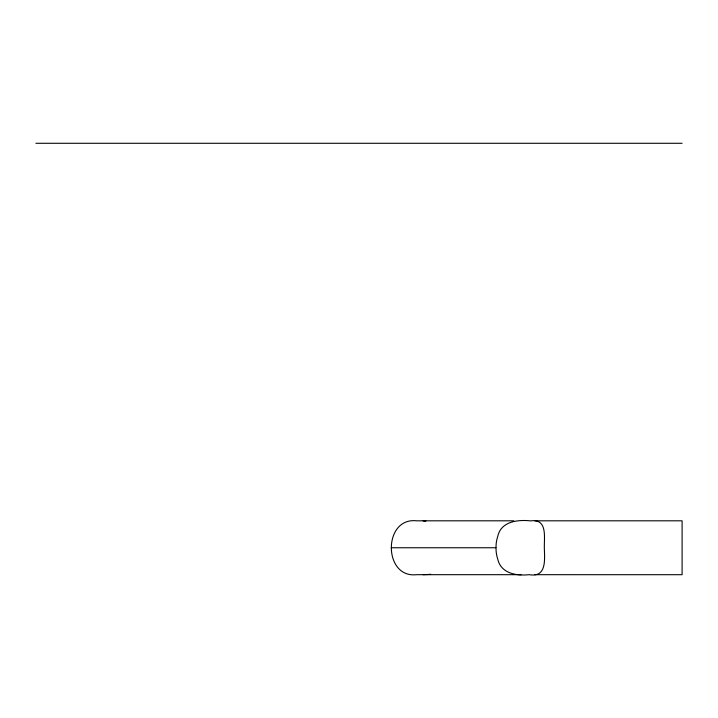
<?xml version="1.0" encoding="UTF-8"?>
<svg xmlns="http://www.w3.org/2000/svg" width="718" height="718" viewBox="0 0 718 718"><rect width="100%" height="100%" fill="white"/><g stroke="black" fill="none" stroke-linecap="round" stroke-linejoin="round"><path stroke-width="1.08" d="M495.967 547.753L496.165 543.867A34.796 34.769 -90 0 1 497.709 536.525C500.985 521.25 517.857 519.509 530.674 520.882C547.637 518.495 544.1 537.145 544.334 547.753C544.594 559.358 546.981 577.855 529.121 574.669C516.664 576.096 500.796 573.511 497.709 558.981A34.796 34.769 90 0 1 496.165 551.639L495.967 547.753L391.283 547.753M423.108 574.696L430.629 574.373L429.786 574.373M35.9 143.286L682.1 143.286M513.774 520.81L416.611 520.819C382.945 516.987 382.909 578.475 416.575 574.687L521.035 574.687M534.991 520.819L682.1 520.81L682.1 574.705L534.973 574.687M423.081 520.81L425.101 520.909M423.952 520.81L425.945 520.918"/></g></svg>
